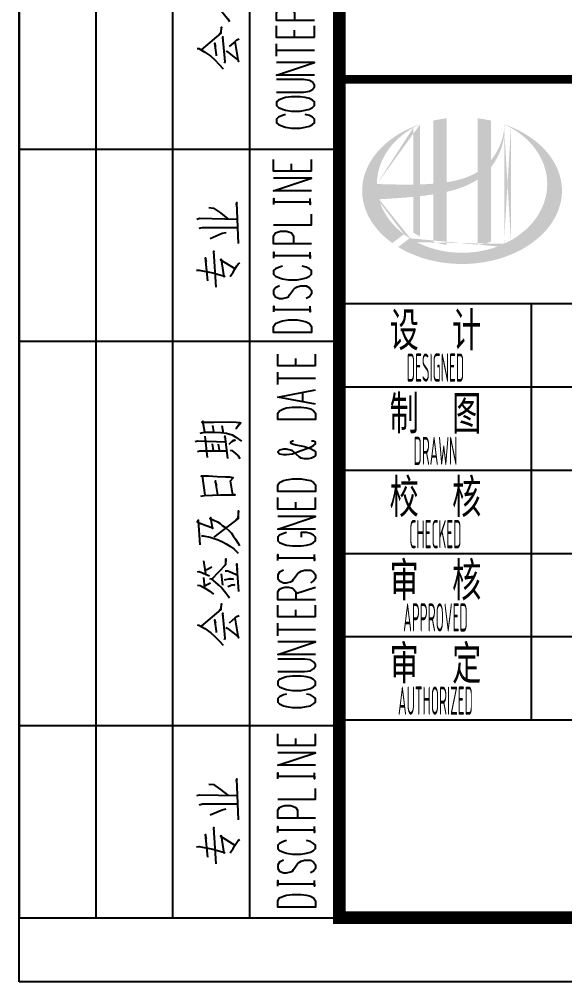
# Model space of a CAD drawing. Extents: x 5026138 to 10158928, y -750500 to -363337.
# Drawn here: x 5026138 to 5030397, y -423454 to -415941 of the extents above; entities that cross this region are included whole.
import ezdxf
from ezdxf.enums import TextEntityAlignment as Align

# ---------------------------------------------------------------- set-up
doc = ezdxf.new("R2010")
doc.units = 0
doc.header["$LTSCALE"] = 1000
doc.header["$MEASUREMENT"] = 0
doc.layers.get('0').update_dxf_attribs({"linetype": 'CONTINUOUS'})
doc.layers.add('图框', color=255, linetype='CONTINUOUS')
doc.styles.add('sceie', font='sceie.shx', dxfattribs={"width": 0.7, "bigfont": 'sceic.shx'})

# ---------------------------------------------------------------- blocks, each defined once
blk = doc.blocks.new('A$C04D97144')
for p, q in [((6, 0), (6, 180)), ((12, 0), (12, 180)), ((18, 0), (18, 180)), ((0, 60), (25, 60)), ((0, 45), (25, 45)), ((0, 15), (25, 15))]:
    blk.add_line(p, q)
blk.add_lwpolyline([(0, 180), (0, 0), (25, 0), (25, 180)], close=True)
for points in [[(14.847, 71.481), (14.988, 71.465), (15.506, 71.01), (15.569, 70.978), (15.821, 70.743), (16.135, 70.35), (16.276, 70.161), (16.417, 69.957)], [(23.047, 70.036), (20.093, 70.036), (20.093, 70.664), (20.251, 70.884), (20.392, 70.947), (20.643, 71.025), (20.942, 71.025), (21.256, 70.947), (21.35, 70.884), (21.492, 70.664), (21.492, 70.036)], [(14.234, 67.742), (15.758, 69.046), (15.758, 69.077), (15.789, 69.502), (15.711, 69.046), (15.569, 68.873)], [(23.047, 68.7), (20.093, 68.7), (20.093, 69.612)], [(21.492, 68.7), (21.492, 69.266)], [(23.047, 68.7), (23.047, 69.612)], [(16.04, 66.69), (16.072, 66.815), (15.899, 68.763), (15.868, 68.653), (15.899, 68.543)], [(16.135, 67.632), (16.245, 67.601), (16.779, 67.177), (17.093, 66.925), (17.124, 66.831), (16.857, 68.402), (16.386, 67.994)], [(16.857, 68.402), (16.999, 68.512), (17.172, 68.59)], [(13.888, 67.852), (14.03, 67.836), (14.485, 67.569), (14.972, 67.239), (15.271, 66.957), (15.616, 66.611), (15.93, 66.265)], [(15.396, 67.271), (15.396, 67.287), (15.396, 67.349), (15.271, 68.261), (15.271, 68.135), (15.334, 67.994)], [(20.093, 67.239), (20.093, 68.213)], [(20.093, 67.726), (23.047, 67.726)], [(23.047, 65.763), (20.093, 65.763), (23.047, 66.752), (20.093, 66.752)], [(20.093, 64.443), (22.199, 64.443), (22.654, 64.506), (22.89, 64.647), (23.047, 64.852), (23.047, 64.993), (22.89, 65.213), (22.654, 65.354), (22.199, 65.417), (20.093, 65.417)], [(20.093, 63.391), (20.251, 63.249), (20.549, 63.108), (20.8, 63.045), (21.256, 62.966), (21.947, 62.966), (22.34, 63.045), (22.654, 63.108), (22.89, 63.249), (23.047, 63.391), (23.047, 63.673), (22.89, 63.815), (22.654, 63.94), (22.34, 64.019), (21.947, 64.082), (21.256, 64.082), (20.8, 64.019), (20.549, 63.94), (20.251, 63.815), (20.093, 63.673), (20.093, 63.391), (20.093, 63.391)], [(20.8, 62.684), (20.549, 62.621), (20.251, 62.479), (20.093, 62.338), (20.093, 62.055), (20.251, 61.914), (20.549, 61.773), (20.8, 61.71), (21.256, 61.631), (21.947, 61.631), (22.34, 61.71), (22.654, 61.773), (22.89, 61.914), (23.047, 62.055), (23.047, 62.338), (22.89, 62.479), (22.654, 62.621), (22.34, 62.684)], [(22.811, 58.269), (19.858, 58.269), (19.858, 59.181)], [(21.256, 58.269), (21.256, 58.835)], [(22.811, 58.269), (22.811, 59.181)], [(22.811, 56.73), (19.858, 56.73), (22.811, 57.72), (19.858, 57.72)], [(17.124, 52.63), (16.983, 55.834), (16.952, 55.693), (16.999, 55.379)], [(19.874, 55.677), (19.874, 56.149), (19.874, 55.882), (22.717, 55.882), (22.717, 55.677), (22.717, 56.149)], [(14.799, 55.442), (15.161, 55.379), (15.711, 55.017), (16.276, 54.562)], [(19.858, 54.075), (22.811, 54.075), (22.811, 54.908)], [(13.857, 54.53), (14.092, 54.593), (17.03, 54.53)], [(14.061, 53.824), (14.312, 53.871), (17.062, 53.871)], [(14.909, 53.022), (15.852, 53.431), (16.15, 53.478)], [(22.811, 52.598), (19.858, 52.598), (19.858, 53.227), (20.015, 53.447), (20.156, 53.509), (20.408, 53.588), (20.863, 53.588), (21.115, 53.509), (21.256, 53.447), (21.413, 53.227), (21.413, 52.598)], [(15.365, 49.205), (15.192, 52.033), (15.161, 51.891), (15.192, 51.718)], [(19.874, 51.483), (19.874, 51.954), (19.874, 51.687), (22.717, 51.687), (22.717, 51.483), (22.717, 51.954)], [(13.841, 50.54), (14.061, 50.556), (15.114, 50.336), (16.04, 50.085), (15.993, 50.022), (15.789, 51.389), (15.711, 51.357), (16.842, 50.682)], [(14.737, 49.708), (14.548, 51.499), (14.548, 51.389), (14.595, 51.184)], [(16.465, 50.053), (16.7, 50.399), (16.842, 50.619), (16.983, 50.87), (17.093, 51.012), (17.234, 51.106)], [(20.565, 50.854), (20.313, 50.776), (20.015, 50.65), (19.858, 50.509), (19.858, 50.226), (20.015, 50.085), (20.313, 49.943), (20.565, 49.88), (21.02, 49.802), (21.712, 49.802), (22.104, 49.88), (22.418, 49.943), (22.654, 50.085), (22.811, 50.226), (22.811, 50.509), (22.654, 50.65), (22.418, 50.776), (22.104, 50.854)], [(20.313, 49.315), (20.015, 49.174), (19.858, 48.969), (19.858, 48.687), (20.015, 48.467), (20.313, 48.341), (20.565, 48.341), (20.863, 48.404), (21.02, 48.467), (21.115, 48.608), (21.413, 49.032), (21.554, 49.174), (21.712, 49.236), (21.963, 49.315), (22.418, 49.315), (22.654, 49.174), (22.811, 48.969), (22.811, 48.687), (22.654, 48.467), (22.418, 48.341)], [(19.874, 47.288), (19.874, 47.744), (19.874, 47.477), (22.717, 47.477), (22.717, 47.288), (22.717, 47.744)], [(22.811, 45.67), (19.858, 45.67), (19.858, 46.157), (20.015, 46.377), (20.313, 46.519), (20.565, 46.581), (21.02, 46.66), (21.712, 46.66), (22.104, 46.581), (22.418, 46.519), (22.654, 46.377), (22.811, 46.157), (22.811, 45.67), (22.811, 45.67)], [(23.125, 43.078), (20.188, 43.078), (20.188, 43.989)], [(21.586, 43.078), (21.586, 43.644)], [(23.125, 43.078), (23.125, 43.989)], [(20.188, 41.617), (20.188, 42.591)], [(20.188, 42.104), (23.125, 42.104)], [(23.125, 40.078), (20.188, 40.628), (23.125, 41.193)], [(22.136, 40.282), (22.136, 40.973)], [(23.125, 38.884), (20.188, 38.884), (20.188, 39.371), (20.329, 39.575), (20.628, 39.716), (20.879, 39.795), (21.335, 39.858), (22.026, 39.858), (22.434, 39.795), (22.733, 39.716), (22.984, 39.575), (23.125, 39.371), (23.125, 38.884), (23.125, 38.884)], [(14.485, 37.91), (14.344, 38.758), (14.265, 38.68), (15.129, 38.68), (15.192, 38.68), (16.465, 38.711), (16.952, 38.68), (17.234, 38.648), (17.313, 38.617), (16.952, 38.193), (17.203, 38.585)], [(15.192, 37.941), (15.114, 38.428)], [(15.93, 37.878), (15.93, 37.941), (15.852, 38.397)], [(14.14, 37.831), (14.454, 37.91), (15.082, 37.91), (15.758, 37.878), (16.182, 37.831), (16.637, 37.69), (16.92, 37.517), (17.344, 37.203)], [(14.689, 35.93), (14.517, 37.596)], [(16.292, 35.836), (16.072, 37.596), (16.04, 37.517), (16.135, 37.407)], [(13.747, 37.172), (13.92, 37.234), (16.135, 37.14)], [(15.161, 36.465), (15.082, 36.983)], [(15.648, 36.496), (15.569, 36.952)], [(16.386, 36.952), (16.716, 37.266), (16.857, 37.266), (16.606, 37.14)], [(21.429, 37.203), (21.335, 37.203), (21.177, 37.124), (21.177, 37.062), (21.335, 36.983), (21.586, 36.92), (22.277, 36.779), (22.733, 36.637), (22.984, 36.496), (23.125, 36.355), (23.125, 36.088), (22.984, 35.946), (22.827, 35.868), (22.576, 35.805), (22.277, 35.805), (22.026, 35.868), (21.884, 35.946), (21.335, 36.433), (21.177, 36.496), (20.879, 36.575), (20.628, 36.575), (20.329, 36.496), (20.188, 36.355), (20.329, 36.213), (20.628, 36.15), (20.879, 36.15), (21.335, 36.213), (21.727, 36.355), (22.733, 36.716), (22.984, 36.857), (23.125, 36.983), (23.125, 37.124), (22.984, 37.203), (22.827, 37.203)], [(13.92, 36.386), (14.092, 36.433), (16.213, 36.433)], [(16.465, 36.496), (16.606, 36.465), (16.889, 36.245), (17.093, 36.04), (17.234, 35.836)], [(14.171, 32.899), (14.454, 32.946), (15.082, 32.977), (15.726, 33.008), (15.821, 33.008), (16.276, 33.008), (16.857, 33.008), (16.669, 33.008), (16.496, 34.108), (16.7, 34.344), (16.433, 34.391), (16.103, 34.391), (15.443, 34.422), (14.768, 34.454), (14.202, 34.454), (14.281, 34.485), (14.485, 32.977)], [(15.506, 33.008), (15.334, 34.108), (15.302, 33.998), (15.412, 33.747)], [(23.125, 33.276), (20.188, 33.276), (20.188, 33.778), (20.329, 33.982), (20.628, 34.124), (20.879, 34.187), (21.335, 34.265), (22.026, 34.265), (22.434, 34.187), (22.733, 34.124), (22.984, 33.982), (23.125, 33.778), (23.125, 33.276), (23.125, 33.276)], [(23.125, 31.877), (20.188, 31.877), (20.188, 32.789)], [(21.586, 31.877), (21.586, 32.443)], [(23.125, 31.877), (23.125, 32.789)], [(15.224, 29.694), (17.124, 31.17), (17.124, 31.767), (17.062, 31.218), (17.03, 31.17), (16.81, 30.935)], [(14.14, 29.097), (13.998, 31.029), (13.888, 30.888), (14.061, 30.825), (14.595, 30.621), (15.129, 30.432), (15.082, 30.369), (15.082, 30.432), (14.972, 31.249), (14.878, 31.17), (15.192, 31.029), (15.475, 30.888), (15.679, 30.762), (15.852, 30.621), (16.135, 30.432), (16.355, 30.228), (16.575, 30.008), (16.716, 29.804), (16.889, 29.552), (17.062, 29.27), (17.203, 29.034)], [(23.125, 30.338), (20.188, 30.338), (23.125, 31.328), (20.188, 31.328)], [(20.879, 30.055), (20.628, 29.992), (20.329, 29.851), (20.188, 29.709), (20.188, 29.427), (20.329, 29.285), (20.628, 29.144), (20.879, 29.081), (21.335, 29.018), (22.026, 29.018), (22.434, 29.081), (22.733, 29.144), (22.984, 29.285), (23.125, 29.427), (23.125, 29.709), (22.984, 29.851), (22.733, 29.992), (22.434, 30.055), (22.026, 30.055), (22.026, 29.709)], [(14.234, 29.804), (14.375, 29.804), (14.909, 29.694), (15.224, 29.6), (15.538, 29.49), (15.868, 29.348), (16.15, 29.175), (16.496, 28.987), (16.747, 28.783), (16.983, 28.563), (17.093, 28.453)], [(14.564, 26.835), (14.422, 27.856)], [(15.051, 26.426), (16.135, 27.573), (16.135, 28.013), (16.103, 27.573), (15.899, 27.337)], [(20.188, 27.887), (20.188, 28.358), (20.188, 28.091), (23.047, 28.091), (23.047, 27.887), (23.047, 28.358)], [(14.595, 27.149), (15.051, 27.4)], [(16.072, 27.086), (16.276, 27.086), (17.062, 26.74)], [(17.14, 25.468), (16.999, 27.62), (16.999, 27.479), (17.03, 27.165)], [(20.628, 27.117), (20.329, 26.976), (20.188, 26.772), (20.188, 26.489), (20.329, 26.285), (20.628, 26.143), (20.879, 26.143), (21.177, 26.206), (21.335, 26.285), (21.429, 26.426), (21.727, 26.835), (21.884, 26.976), (22.026, 27.055), (22.277, 27.117), (22.733, 27.117), (22.984, 26.976), (23.125, 26.772), (23.125, 26.489), (22.984, 26.285), (22.733, 26.143)], [(13.92, 26.992), (14.061, 27.023), (14.847, 26.693)], [(14.485, 25.719), (14.407, 26.552)], [(14.847, 26.489), (14.988, 26.458), (15.506, 26.002), (15.569, 25.986), (15.821, 25.751), (16.135, 25.358), (16.276, 25.154), (16.417, 24.965)], [(15.758, 26.85), (15.868, 25.955)], [(16.04, 26.379), (16.465, 26.489), (16.7, 26.426), (16.386, 26.426)], [(13.92, 25.955), (14.124, 25.924), (14.548, 25.688), (14.878, 25.499), (15.161, 25.264)], [(14.517, 25.924), (14.941, 26.128)], [(16.276, 25.845), (16.637, 25.986), (16.81, 25.986), (16.575, 25.955)], [(23.125, 24.808), (20.188, 24.808), (20.188, 25.437), (20.329, 25.656), (20.486, 25.719), (20.738, 25.798), (21.036, 25.798), (21.335, 25.719), (21.429, 25.656), (21.586, 25.437), (21.586, 24.808)], [(21.586, 25.295), (23.125, 25.798)], [(14.234, 22.75), (15.758, 24.054), (15.758, 24.085), (15.789, 24.51), (15.711, 24.054), (15.569, 23.881)], [(23.125, 23.489), (20.188, 23.489), (20.188, 24.384)], [(23.125, 23.489), (23.125, 24.384)], [(16.04, 21.698), (16.072, 21.808), (15.899, 23.771), (15.868, 23.661), (15.899, 23.536)], [(16.135, 22.64), (16.245, 22.609), (16.779, 22.185), (17.093, 21.933), (17.124, 21.839), (16.857, 23.394), (16.386, 23.002)], [(16.857, 23.394), (16.999, 23.52), (17.172, 23.599)], [(21.586, 23.489), (21.586, 24.038)], [(13.888, 22.86), (14.03, 22.829), (14.485, 22.577), (14.972, 22.232), (15.271, 21.949), (15.616, 21.619), (15.93, 21.274)], [(15.396, 22.263), (15.396, 22.295), (15.396, 22.357), (15.271, 23.253), (15.271, 23.143), (15.334, 23.002)], [(20.188, 22.012), (20.188, 22.986)], [(20.188, 22.499), (23.125, 22.499)], [(23.125, 20.535), (20.188, 20.535), (23.125, 21.525), (20.188, 21.525)], [(20.188, 19.216), (22.277, 19.216), (22.733, 19.278), (22.984, 19.42), (23.125, 19.624), (23.125, 19.765), (22.984, 19.985), (22.733, 20.127), (22.277, 20.19), (20.188, 20.19)], [(20.188, 18.163), (20.329, 18.022), (20.628, 17.88), (20.879, 17.817), (21.335, 17.739), (22.026, 17.739), (22.434, 17.817), (22.733, 17.88), (22.984, 18.022), (23.125, 18.163), (23.125, 18.446), (22.984, 18.587), (22.733, 18.729), (22.434, 18.791), (22.026, 18.854), (21.335, 18.854), (20.879, 18.791), (20.628, 18.729), (20.329, 18.587), (20.188, 18.446), (20.188, 18.163), (20.188, 18.163)], [(20.879, 17.456), (20.628, 17.393), (20.329, 17.252), (20.188, 17.11), (20.188, 16.828), (20.329, 16.686), (20.628, 16.545), (20.879, 16.482), (21.335, 16.419), (22.026, 16.419), (22.434, 16.482), (22.733, 16.545), (22.984, 16.686), (23.125, 16.828), (23.125, 17.11), (22.984, 17.252), (22.733, 17.393), (22.434, 17.456)], [(23.125, 13.434), (20.188, 13.434), (20.188, 14.346)], [(23.125, 13.434), (23.125, 14.346)], [(21.586, 13.434), (21.586, 14)], [(23.125, 11.895), (20.188, 11.895), (23.125, 12.869), (20.188, 12.869)], [(20.188, 10.842), (20.188, 11.314), (20.188, 11.047), (23.047, 11.047), (23.047, 10.842), (23.047, 11.314)], [(17.124, 7.638), (16.983, 10.842), (16.952, 10.701), (16.999, 10.387)], [(14.799, 10.434), (15.161, 10.387), (15.711, 10.01), (16.276, 9.554)], [(20.188, 9.24), (23.125, 9.24), (23.125, 10.073)], [(13.857, 9.539), (14.092, 9.586), (17.03, 9.539)], [(14.061, 8.816), (14.312, 8.879), (17.062, 8.879)], [(14.909, 8.03), (15.852, 8.423), (16.15, 8.486)], [(23.125, 7.763), (20.188, 7.763), (20.188, 8.392), (20.329, 8.612), (20.486, 8.674), (20.738, 8.753), (21.177, 8.753), (21.429, 8.674), (21.586, 8.612), (21.727, 8.392), (21.727, 7.763)], [(15.365, 4.197), (15.192, 7.041), (15.161, 6.899), (15.192, 6.727)], [(20.188, 6.648), (20.188, 7.119), (20.188, 6.852), (23.047, 6.852), (23.047, 6.648), (23.047, 7.119)], [(13.841, 5.533), (14.061, 5.564), (15.114, 5.344), (16.04, 5.077), (15.993, 5.03), (15.789, 6.381), (15.711, 6.365), (16.842, 5.674)], [(14.737, 4.716), (14.548, 6.507), (14.548, 6.381), (14.595, 6.192)], [(16.465, 5.061), (16.7, 5.391), (16.842, 5.627), (16.983, 5.878), (17.093, 6.02), (17.234, 6.098)], [(20.879, 6.02), (20.628, 5.941), (20.329, 5.8), (20.188, 5.658), (20.188, 5.391), (20.329, 5.25), (20.628, 5.108), (20.879, 5.03), (21.335, 4.967), (22.026, 4.967), (22.434, 5.03), (22.733, 5.108), (22.984, 5.25), (23.125, 5.391), (23.125, 5.658), (22.984, 5.8), (22.733, 5.941), (22.434, 6.02)], [(20.628, 4.48), (20.329, 4.339), (20.188, 4.119), (20.188, 3.852), (20.329, 3.632), (20.628, 3.49), (20.879, 3.49), (21.177, 3.569), (21.335, 3.632), (21.429, 3.773), (21.727, 4.197), (21.884, 4.339), (22.026, 4.402), (22.277, 4.48), (22.733, 4.48), (22.984, 4.339), (23.125, 4.119), (23.125, 3.852), (22.984, 3.632), (22.733, 3.49)], [(20.188, 2.454), (20.188, 2.909), (20.188, 2.642), (23.047, 2.642), (23.047, 2.454), (23.047, 2.909)], [(23.125, 0.835), (20.188, 0.835), (20.188, 1.322), (20.329, 1.542), (20.628, 1.668), (20.879, 1.747), (21.335, 1.809), (22.026, 1.809), (22.434, 1.747), (22.733, 1.668), (22.984, 1.542), (23.125, 1.322), (23.125, 0.835), (23.125, 0.835)]]:
    blk.add_lwpolyline(points)
blk = doc.blocks.new('A$C1BD43FEB')
blk.add_blockref('A$C04D97144', (0, 0))
blk = doc.blocks.new('GXED01100007000C')
blk.add_blockref('A$C1BD43FEB', (-25, 0))

msp = doc.modelspace()

# ---------------------------------------------------------------- hatches: boundary and pattern name
h = msp.add_hatch(color=256)
edge = h.paths.add_edge_path()
edge.add_spline(control_points=[(5029474.2, -417288.4), (5029480.3, -417287), (5029486.4, -417285.6), (5029535.5, -417273.7), (5029578, -417260.7), (5029653, -417229.6), (5029686, -417212.6), (5029716.8, -417192)], knot_values=[61.629012, 61.629012, 61.629012, 61.629012, 63.330431, 63.330431, 75.353634, 75.353634, 85.398649, 85.398649, 85.398649, 85.398649], degree=3, periodic=0)
edge.add_line((5029716.8, -417192), (5029716.8, -417702.2))
edge.add_spline(control_points=[(5029716.8, -417702.2), (5029734, -417699.5), (5029751, -417696.2), (5029785.7, -417688.1), (5029803.5, -417683.3), (5029820.8, -417677.8)], knot_values=[4.908456, 4.908456, 4.908456, 4.908456, 4.992821, 4.992821, 5.083034, 5.083034, 5.083034, 5.083034], degree=3, periodic=0)
edge.add_line((5029820.8, -417677.8), (5029820.8, -417096.4))
edge.add_spline(control_points=[(5029820.8, -417096.4), (5029829.5, -417085.4), (5029837.7, -417074.1), (5029863.8, -417034.4), (5029879.4, -417004.5), (5029908.7, -416931.7), (5029919.9, -416887.9), (5029924.6, -416842.6), (5029924.7, -416841.3), (5029924.8, -416840)], knot_values=[97.991744, 97.991744, 97.991744, 97.991744, 101.64219, 101.64219, 110.337975, 110.337975, 121.934322, 121.934322, 122.270691, 122.270691, 122.270691, 122.270691], degree=3, periodic=0)
edge.add_line((5029924.8, -416840), (5029924.8, -416769.6))
edge.add_spline(control_points=[(5029924.8, -416769.6), (5029924.7, -416777.3), (5029924.4, -416784.9), (5029923.8, -416792.6)], knot_values=[126.194075, 126.194075, 126.194075, 126.194075, 128.396762, 128.396762, 128.396762, 128.396762], degree=3, periodic=0)
edge.add_spline(control_points=[(5029923.8, -416792.6), (5029923.4, -416798.8), (5029922.7, -416805), (5029922, -416811.3)], knot_values=[124.417049, 124.417049, 124.417049, 124.417049, 126.194075, 126.194075, 126.194075, 126.194075], degree=3, periodic=0)
edge.add_spline(control_points=[(5029922, -416811.3), (5029920.8, -416820.4), (5029919.3, -416829.5), (5029917.6, -416838.6)], knot_values=[121.80529, 121.80529, 121.80529, 121.80529, 124.417049, 124.417049, 124.417049, 124.417049], degree=3, periodic=0)
edge.add_spline(control_points=[(5029917.6, -416838.6), (5029915.2, -416850.8), (5029912.2, -416862.9), (5029908.7, -416874.9)], knot_values=[118.31574, 118.31574, 118.31574, 118.31574, 121.80529, 121.80529, 121.80529, 121.80529], degree=3, periodic=0)
edge.add_spline(control_points=[(5029908.7, -416874.9), (5029905.2, -416887), (5029901.2, -416899), (5029896.6, -416910.9)], knot_values=[114.795988, 114.795988, 114.795988, 114.795988, 118.31574, 118.31574, 118.31574, 118.31574], degree=3, periodic=0)
edge.add_spline(control_points=[(5029896.6, -416910.9), (5029892.2, -416922.6), (5029887.2, -416934.1), (5029881.8, -416945.5)], knot_values=[111.329641, 111.329641, 111.329641, 111.329641, 114.795988, 114.795988, 114.795988, 114.795988], degree=3, periodic=0)
edge.add_spline(control_points=[(5029881.8, -416945.5), (5029876.2, -416957), (5029870.2, -416968.4), (5029863.8, -416979.4)], knot_values=[107.79529, 107.79529, 107.79529, 107.79529, 111.329641, 111.329641, 111.329641, 111.329641], degree=3, periodic=0)
edge.add_spline(control_points=[(5029863.8, -416979.4), (5029857.4, -416990.3), (5029850.7, -417000.8), (5029843.6, -417011.1)], knot_values=[104.343579, 104.343579, 104.343579, 104.343579, 107.79529, 107.79529, 107.79529, 107.79529], degree=3, periodic=0)
edge.add_spline(control_points=[(5029843.6, -417011.1), (5029836.4, -417021.5), (5029828.8, -417031.5), (5029820.8, -417041.2)], knot_values=[100.8507, 100.8507, 100.8507, 100.8507, 104.343579, 104.343579, 104.343579, 104.343579], degree=3, periodic=0)
edge.add_line((5029820.8, -417041.2), (5029820.8, -416731.9))
edge.add_spline(control_points=[(5029820.8, -416731.9), (5029786.8, -416724.4), (5029752, -416718.5), (5029716.8, -416714.4)], knot_values=[4.423999, 4.423999, 4.423999, 4.423999, 4.558741, 4.558741, 4.558741, 4.558741], degree=3, periodic=0)
edge.add_line((5029716.8, -416714.4), (5029716.8, -417132.5))
edge.add_spline(control_points=[(5029716.8, -417132.5), (5029644.9, -417177.1), (5029560.7, -417200.3), (5029474.2, -417213.3)], knot_values=[63.246215, 63.246215, 63.246215, 63.246215, 87.689124, 87.689124, 87.689124, 87.689124], degree=3, periodic=0)
edge.add_line((5029474.2, -417213.3), (5029474.2, -416714.4))
edge.add_spline(control_points=[(5029474.2, -416714.4), (5029439, -416718.5), (5029404.2, -416724.4), (5029370.2, -416731.9)], knot_values=[4.866038, 4.866038, 4.866038, 4.866038, 5.000777, 5.000777, 5.000777, 5.000777], degree=3, periodic=0)
edge.add_line((5029370.2, -416731.9), (5029370.2, -417224.8))
edge.add_spline(control_points=[(5029370.2, -417224.8), (5029368.5, -417224.9), (5029333.5, -417227.5), (5029298.9, -417229.3), (5029266.2, -417230.3)], knot_values=[43.657356, 43.657356, 43.657356, 43.657356, 44.134253, 53.497092, 53.497092, 53.497092, 53.497092], degree=3, periodic=0)
edge.add_line((5029266.2, -417230.3), (5029266.2, -416761.2))
edge.add_spline(control_points=[(5029266.2, -416761.2), (5029249.1, -416767), (5029232.4, -416773.3), (5029216, -416780.1)], knot_values=[5.14157, 5.14157, 5.14157, 5.14157, 5.212921, 5.212921, 5.212921, 5.212921], degree=3, periodic=0)
edge.add_spline(control_points=[(5029216, -416780.1), (5029209.1, -416782.9), (5029202.2, -416785.8), (5029170, -416800), (5029145.4, -416812.2), (5029122, -416825.4)], knot_values=[5.212921, 5.212921, 5.212921, 5.212921, 5.24296, 5.24296, 5.355623, 5.355623, 5.355623, 5.355623], degree=3, periodic=0)
edge.add_spline(control_points=[(5029122, -416825.4), (5029107.1, -416833.8), (5029092.6, -416842.5), (5029078.6, -416851.6)], knot_values=[5.355623, 5.355623, 5.355623, 5.355623, 5.426974, 5.426974, 5.426974, 5.426974], degree=3, periodic=0)
edge.add_spline(control_points=[(5029078.6, -416851.6), (5029071.2, -416856.5), (5029064, -416861.4), (5029050.5, -416870.9), (5029044.2, -416875.4), (5029038.1, -416880)], knot_values=[5.426974, 5.426974, 5.426974, 5.426974, 5.464765, 5.464765, 5.498325, 5.498325, 5.498325, 5.498325], degree=3, periodic=0)
edge.add_spline(control_points=[(5029038.1, -416880), (5029012, -416899.6), (5028987.9, -416920.5), (5028966.1, -416942.4)], knot_values=[5.498325, 5.498325, 5.498325, 5.498325, 5.641027, 5.641027, 5.641027, 5.641027], degree=3, periodic=0)
edge.add_spline(control_points=[(5028966.1, -416942.4), (5028959.1, -416949.4), (5028952.3, -416956.5), (5028931.8, -416979.1), (5028919, -416994.9), (5028907.2, -417011.1)], knot_values=[5.641027, 5.641027, 5.641027, 5.641027, 5.686569, 5.686569, 5.783729, 5.783729, 5.783729, 5.783729], degree=3, periodic=0)
edge.add_spline(control_points=[(5028907.2, -417011.1), (5028892.1, -417031.9), (5028878.7, -417053.3), (5028865.6, -417078.3), (5028864, -417081.4), (5028862.5, -417084.6)], knot_values=[5.783729, 5.783729, 5.783729, 5.783729, 5.908374, 5.908374, 5.92643, 5.92643, 5.92643, 5.92643], degree=3, periodic=0)
edge.add_spline(control_points=[(5028862.5, -417084.6), (5028850, -417109.7), (5028840, -417135.4), (5028832.4, -417161.3)], knot_values=[5.92643, 5.92643, 5.92643, 5.92643, 6.069132, 6.069132, 6.069132, 6.069132], degree=3, periodic=0)
edge.add_spline(control_points=[(5028832.4, -417161.3), (5028829.2, -417172.4), (5028826.5, -417183.6), (5028821.1, -417209.7), (5028818.8, -417224.8), (5028817.4, -417239.9)], knot_values=[6.069132, 6.069132, 6.069132, 6.069132, 6.130179, 6.130179, 6.211834, 6.211834, 6.211834, 6.211834], degree=3, periodic=0)
edge.add_spline(control_points=[(5028817.4, -417239.9), (5028816.1, -417253), (5028815.5, -417266.2), (5028815.5, -417279.4)], knot_values=[6.211834, 6.211834, 6.211834, 6.211834, 6.283185, 6.283185, 6.283185, 6.283185], degree=3, periodic=0)
edge.add_spline(control_points=[(5028815.5, -417279.4), (5028815.5, -417288.7), (5028815.8, -417298.1), (5028816.4, -417307.4)], knot_values=[6.283185, 6.283185, 6.283185, 6.283185, 6.333655, 6.333655, 6.333655, 6.333655], degree=3, periodic=0)
edge.add_spline(control_points=[(5028816.4, -417307.4), (5028817.7, -417326), (5028820.2, -417344.6), (5028824, -417363.2)], knot_values=[6.333655, 6.333655, 6.333655, 6.333655, 6.434594, 6.434594, 6.434594, 6.434594], degree=3, periodic=0)
edge.add_spline(control_points=[(5028824, -417363.2), (5028824.2, -417364.4), (5028824.5, -417365.6), (5028828.4, -417384.1), (5028833.2, -417401.3), (5028839, -417418.3)], knot_values=[6.434594, 6.434594, 6.434594, 6.434594, 6.441278, 6.441278, 6.535532, 6.535532, 6.535532, 6.535532], degree=3, periodic=0)
edge.add_spline(control_points=[(5028839, -417418.3), (5028845.3, -417436.5), (5028852.8, -417454.6), (5028861.5, -417472.4)], knot_values=[6.535532, 6.535532, 6.535532, 6.535532, 6.636471, 6.636471, 6.636471, 6.636471], degree=3, periodic=0)
edge.add_spline(control_points=[(5028861.5, -417472.4), (5028863.7, -417476.8), (5028866, -417481.3), (5028875.4, -417498.9), (5028883.1, -417512), (5028891.4, -417524.8)], knot_values=[6.636471, 6.636471, 6.636471, 6.636471, 6.661894, 6.661894, 6.73741, 6.73741, 6.73741, 6.73741], degree=3, periodic=0)
edge.add_spline(control_points=[(5028891.4, -417524.8), (5028902.6, -417542), (5028915, -417558.8), (5028928.5, -417575.2)], knot_values=[6.73741, 6.73741, 6.73741, 6.73741, 6.838349, 6.838349, 6.838349, 6.838349], degree=3, periodic=0)
edge.add_spline(control_points=[(5028928.5, -417575.2), (5028934.4, -417582.3), (5028940.6, -417589.4), (5028955.1, -417605.4), (5028963.7, -417614.2), (5028972.5, -417622.8)], knot_values=[6.838349, 6.838349, 6.838349, 6.838349, 6.88251, 6.88251, 6.939288, 6.939288, 6.939288, 6.939288], degree=3, periodic=0)
edge.add_spline(control_points=[(5028972.5, -417622.8), (5028988.3, -417638.2), (5029005.2, -417653), (5029023.1, -417667.2)], knot_values=[6.939288, 6.939288, 6.939288, 6.939288, 7.040227, 7.040227, 7.040227, 7.040227], degree=3, periodic=0)
edge.add_spline(control_points=[(5029023.1, -417667.2), (5029032, -417674.3), (5029041.2, -417681.3), (5029050.7, -417688)], knot_values=[7.040227, 7.040227, 7.040227, 7.040227, 7.090696, 7.090696, 7.090696, 7.090696], degree=3, periodic=0)
edge.add_line((5029050.7, -417688), (5029141.8, -417619.7))
edge.add_ellipse((5029595.5, -417227.4), major_axis=(665, 0), ratio=0.806676, start_angle=192.81901, end_angle=226.98533, ccw=False)
edge.add_spline(control_points=[(5028947, -417346.4), (5028971.1, -417344.9), (5028995.2, -417343.5), (5029083.8, -417338), (5029148.7, -417333.7), (5029214.2, -417327.3)], knot_values=[11.398263, 11.398263, 11.398263, 11.398263, 18.40729, 18.40729, 37.18094, 37.18094, 37.18094, 37.18094], degree=3, periodic=0)
edge.add_line((5029214.2, -417327.3), (5029214.2, -417606.4))
edge.add_spline(control_points=[(5029214.2, -417606.4), (5029217.7, -417608.6), (5029221.3, -417610.8), (5029238.3, -417621), (5029252, -417628.6), (5029266.2, -417635.8)], knot_values=[4.049945, 4.049945, 4.049945, 4.049945, 4.072021, 4.072021, 4.153257, 4.153257, 4.153257, 4.153257], degree=3, periodic=0)
edge.add_line((5029266.2, -417635.8), (5029266.2, -417321.9))
edge.add_spline(control_points=[(5029266.2, -417321.9), (5029298.4, -417318.2), (5029330.7, -417314), (5029365.6, -417308.6), (5029367.9, -417308.2), (5029370.2, -417307.9)], knot_values=[42.135009, 42.135009, 42.135009, 42.135009, 51.307228, 51.307228, 51.948574, 51.948574, 51.948574, 51.948574], degree=3, periodic=0)
edge.add_line((5029370.2, -417307.9), (5029370.2, -417677.8))
edge.add_spline(control_points=[(5029370.2, -417677.8), (5029403.8, -417688.4), (5029438.6, -417696.6), (5029474.2, -417702.3)], knot_values=[4.34174, 4.34174, 4.34174, 4.34174, 4.516316, 4.516316, 4.516316, 4.516316], degree=3, periodic=0)
edge.add_line((5029474.2, -417702.3), (5029474.2, -417288.4))
edge = h.paths.add_edge_path(flags=16)
edge.add_ellipse((5029595.5, -417227.4), major_axis=(665, 0), ratio=0.806676, start_angle=124.98746, end_angle=179.99898, ccw=False)
edge.add_line((5029214.2, -416787.9), (5029214.2, -417231.5))
edge.add_spline(control_points=[(5029214.2, -417231.5), (5029118.8, -417232.8), (5029024.8, -417229.8), (5028930.5, -417227.4)], knot_values=[11.27373, 11.27373, 11.27373, 11.27373, 38.687513, 38.687513, 38.687513, 38.687513], degree=3, periodic=0)
edge = h.paths.add_edge_path()
edge.add_spline(control_points=[(5029096.7, -417718.5), (5029127.7, -417737.5), (5029160.8, -417754.8), (5029245.5, -417792), (5029298.8, -417809.9), (5029409.5, -417836.5), (5029466.9, -417845.2), (5029583.1, -417852.9), (5029641.8, -417852), (5029757.3, -417840.5), (5029814.2, -417830), (5029923.2, -417799.9), (5029975.4, -417780.4), (5030072.3, -417733.5), (5030117, -417706.2), (5030197, -417645.2), (5030232.2, -417611.7), (5030291.5, -417540.2), (5030315.6, -417502.3), (5030352, -417424.2), (5030364.3, -417384), (5030376.8, -417302.8), (5030377.1, -417261.8), (5030365.7, -417180.3), (5030353.8, -417139.8), (5030318.2, -417061.1), (5030294.5, -417022.9), (5030235.6, -416950.7), (5030200.6, -416916.8), (5030120.8, -416855.1), (5030076, -416827.4), (5029994.8, -416787.6), (5029960.5, -416773.4), (5029924.8, -416761.2)], knot_values=[0.886421, 0.886421, 0.886421, 0.886421, 1.040557, 1.040557, 1.261172, 1.261172, 1.481788, 1.481788, 1.702404, 1.702404, 1.92302, 1.92302, 2.143636, 2.143636, 2.364252, 2.364252, 2.584868, 2.584868, 2.805484, 2.805484, 3.026099, 3.026099, 3.246715, 3.246715, 3.46852, 3.46852, 3.690325, 3.690325, 3.91213, 3.91213, 4.133935, 4.133935, 4.283209, 4.283209, 4.283209, 4.283209], degree=3, periodic=0)
edge.add_line((5029924.8, -416761.2), (5029924.8, -416761.2))
edge.add_spline(control_points=[(5029924.8, -416761.3), (5029924.9, -416764.1), (5029924.9, -416766.8), (5029924.8, -416769.6)], knot_values=[128.396762, 128.396762, 128.396762, 128.396762, 129.192193, 129.192193, 129.192193, 129.192193], degree=3, periodic=0)
edge.add_line((5029924.8, -416769.6), (5029924.8, -417693.5))
edge.add_ellipse((5029595.5, -417227.4), major_axis=(665, 0), ratio=0.806676, start_angle=232.10542, end_angle=299.68334, ccw=False)
edge.add_line((5029187, -417650.8), (5029096.7, -417718.5))
edge = h.paths.add_edge_path(flags=16)
edge.add_ellipse((5029595.5, -417227.4), major_axis=(665, 0), ratio=0.806676, start_angle=304.98746, end_angle=415.01211, ccw=False)
edge.add_line((5029976.8, -417666.9), (5029976.8, -416787.9))

# ---------------------------------------------------------------- linework, layer by layer
for p, q in [((5028637.6, -416410), (5028637.6, -421410)), ((5028637.6, -418160), (5039637.6, -418160)), ((5030137.6, -421410), (5030137.6, -418160)), ((5028637.6, -418810), (5034137.6, -418810)), ((5028637.6, -419460), (5034137.6, -419460)), ((5028637.6, -420110), (5034137.6, -420110)), ((5028637.6, -420760), (5034137.6, -420760)), ((5028637.6, -421410), (5046637.6, -421410)), ((5028637.6, -421410), (5028637.6, -422954.1)), ((5028637.6, -422954.1), (5046637.6, -422954.1))]:
    msp.add_line(p, q)
at = {"const_width": 70}
msp.add_lwpolyline([(5046637.6, -416410), (5028637.6, -416410)], dxfattribs=at)
at = {"layer": '图框', "color": 0}
msp.add_lwpolyline([(5026137.6, -423454.1), (5026137.6, -393754.1), (5047137.6, -393754.1), (5047137.6, -423454.1)], close=True, dxfattribs=at)
at = {"layer": '图框', "color": 0, "const_width": 100}
msp.add_lwpolyline([(5028637.6, -422954.1), (5046637.6, -422954.1), (5046637.6, -394254.1), (5028637.6, -394254.1)], close=True, dxfattribs=at)

# ---------------------------------------------------------------- block references
at = {"color": 0, "xscale": 100, "yscale": 100, "zscale": 100}
msp.add_blockref('GXED01100007000C', (5028637.6, -422954.1), dxfattribs=at)

# ---------------------------------------------------------------- texts
at = {"style": 'sceie'}
for s, height, width, p in [('设  计', 300, 0.8, (5029387.6, -418360)), ('DESIGNED', 220, 0.4, (5029387.6, -418660)), ('制  图', 300, 0.8, (5029387.6, -419010)), ('DRAWN', 220, 0.4, (5029387.6, -419310)), ('校  核', 300, 0.8, (5029387.6, -419660)), ('CHECKED', 220, 0.4, (5029387.6, -419960)), ('审  核', 300, 0.8, (5029387.6, -420310)), ('APPROVED', 220, 0.4, (5029387.6, -420610)), ('审  定', 300, 0.8, (5029387.6, -420960)), ('AUTHORIZED', 220, 0.4, (5029387.6, -421260))]:
    msp.add_text(s, height=height, dxfattribs=dict(at, width=width)).set_placement(p, align=Align.MIDDLE)

doc.saveas('drawing.dxf')
